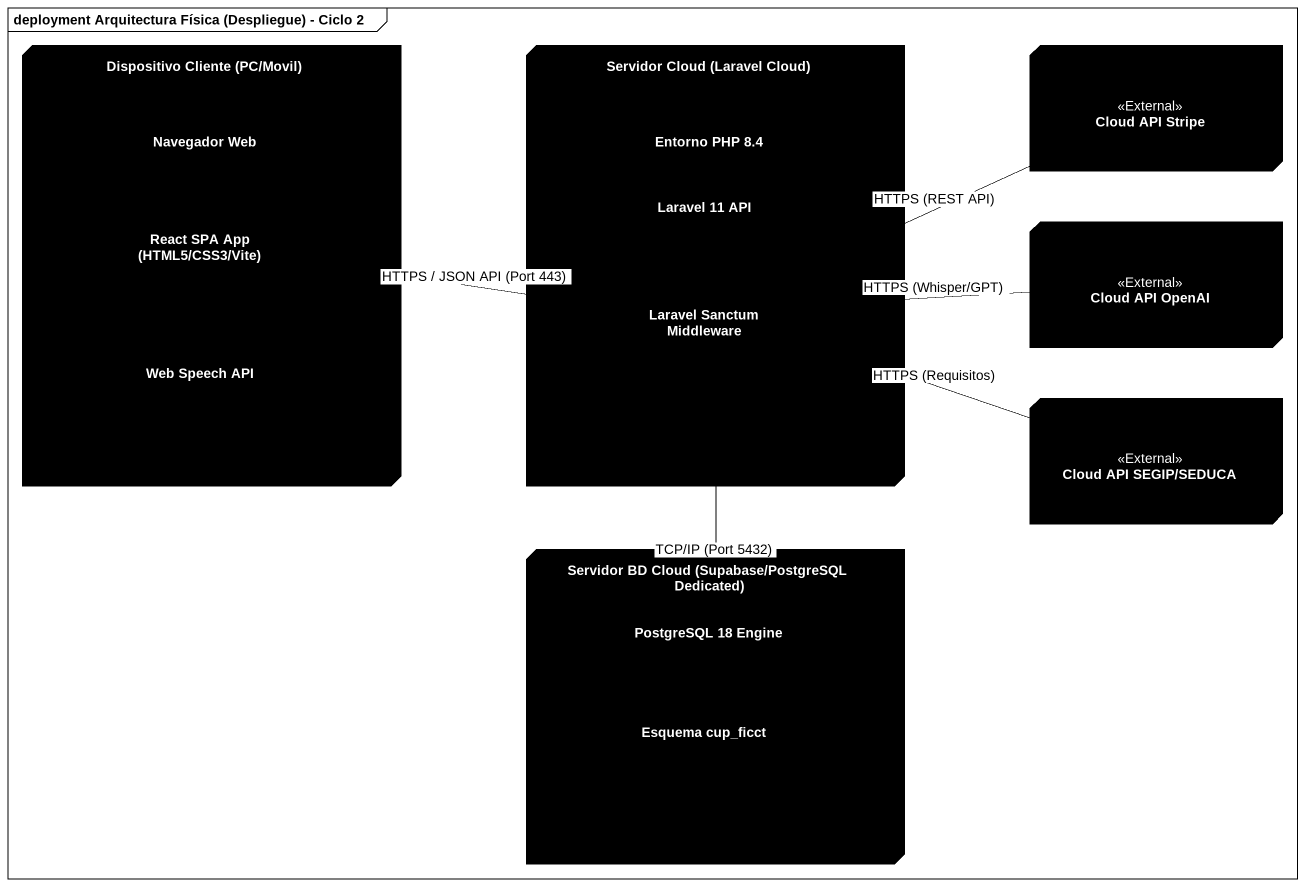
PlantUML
@startuml
mainframe deployment Arquitectura Física (Despliegue) - Ciclo 2
node "Dispositivo Cliente (PC/Movil)" as Dispositivo_Cliente_PC_Movil #000000 {
  node "Navegador Web" as Navegador_Web #000000 {
    component "React SPA App (HTML5/CSS3/Vite)" as React_SPA_App_HTML5_CSS3 #000000
    component "Web Speech API" as Web_Speech_API #000000
  }
}
node "Servidor Cloud (Laravel Cloud)" as Servidor_Cloud_Laravel_Cloud #000000 {
  node "Entorno PHP 8.4" as Entorno_PHP_8_4 #000000 {
    component "Laravel 11 API" as Laravel_11_API #000000 {
      component "Laravel Sanctum Middleware" as Laravel_Sanctum_Middleware #000000
    }
  }
}
node "Cloud API Stripe" as Cloud_API_Stripe <<External>> #000000
node "Cloud API OpenAI" as Cloud_API_OpenAI <<External>> #000000
node "Cloud API SEGIP/SEDUCA" as Cloud_API_SEGIP_SEDUCA <<External>> #000000
node "Servidor BD Cloud (Supabase/PostgreSQL Dedicated)" as Servidor_BD_Cloud_Supabase #000000 {
  node "PostgreSQL 18 Engine" as PostgreSQL_18_Engine #000000 {
    component "Esquema cup_ficct" as Esquema_cup_ficct #000000
  }
}
React_SPA_App_HTML5_CSS3 -right- Laravel_Sanctum_Middleware : HTTPS / JSON API (Port 443)
Laravel_11_API -right- Cloud_API_Stripe : HTTPS (REST API)
Laravel_11_API -right- Cloud_API_OpenAI : HTTPS (Whisper/GPT)
Laravel_11_API -right- Cloud_API_SEGIP_SEDUCA : HTTPS (Requisitos)
Laravel_11_API -- Esquema_cup_ficct : TCP/IP (Port 5432)
@enduml
